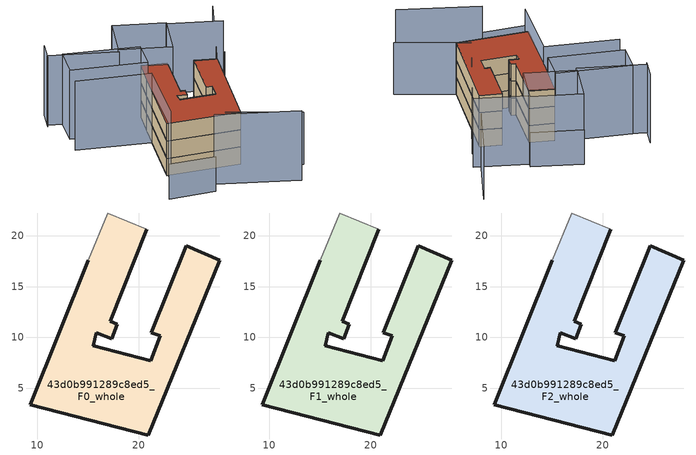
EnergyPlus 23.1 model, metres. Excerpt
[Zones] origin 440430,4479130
43d0b991289c8ed5_F0_whole
 floor ground (EU_floor_Construction): 20.95,0.39 27.99,17.58 24.65,19.02 21.24,10.43 22.11,10.14 21.18,7.71 15.53,9.17 15.79,10.45 17.33,9.86 17.9,11.32 17.16,11.58 20.78,20.65 16.96,22.25 15.03,17.61 9.29,3.37 z0
 wall outside (EU_wall_Construction): 20.78,20.65 17.16,11.58 17.9,11.32 17.33,9.86 15.79,10.45 15.53,9.17 21.18,7.71 22.11,10.14 21.24,10.43 24.65,19.02 27.99,17.58 20.95,0.39 9.29,3.37 15.03,17.61 z0:3
 wall adiabatic (EU_wall_Construction): 15.03,17.61 16.96,22.25 20.78,20.65 z0:3
43d0b991289c8ed5_F1_whole
 floor to 43d0b991289c8ed5_F0_whole (EU_floor_Construction): 20.94,0.39 27.99,17.58 24.65,19.02 21.24,10.43 22.11,10.14 21.18,7.71 15.53,9.17 15.79,10.45 17.33,9.86 17.9,11.32 17.16,11.58 20.78,20.65 16.95,22.25 15.03,17.61 9.29,3.37 z3
 wall outside (EU_wall_Construction): 20.78,20.65 17.16,11.58 17.9,11.32 17.33,9.86 15.79,10.45 15.53,9.17 21.18,7.71 22.11,10.14 21.24,10.43 24.65,19.02 27.99,17.58 20.95,0.39 9.29,3.37 15.03,17.61 z3:6
 wall adiabatic (EU_wall_Construction): 15.03,17.61 16.96,22.25 20.78,20.65 z3:6
43d0b991289c8ed5_F2_whole
 floor to 43d0b991289c8ed5_F1_whole (EU_floor_Construction): 20.94,0.39 27.99,17.58 24.65,19.02 21.24,10.43 22.11,10.14 21.18,7.71 15.53,9.17 15.79,10.45 17.33,9.86 17.9,11.32 17.16,11.58 20.78,20.65 16.95,22.25 15.03,17.61 9.29,3.37 z6
 wall outside (EU_wall_Construction): 20.78,20.65 17.16,11.58 17.9,11.32 17.33,9.86 15.79,10.45 15.53,9.17 21.18,7.71 22.11,10.14 21.24,10.43 24.65,19.02 27.99,17.58 20.95,0.39 9.29,3.37 15.03,17.61 z6:9
 wall adiabatic (EU_wall_Construction): 15.03,17.61 16.96,22.25 20.78,20.65 z6:9
 roof outside (EU_roof_Construction): 24.65,19.02 27.99,17.58 20.95,0.39 9.29,3.37 15.03,17.61 16.96,22.25 20.78,20.65 17.16,11.58 17.9,11.32 17.33,9.86 15.79,10.45 15.53,9.17 21.18,7.71 22.11,10.14 21.24,10.43 z9
shading: 13.81,-2.93 25.75,-9.37 / 2.29,18.43 13.62,14.1 / 13.62,14.1 8.88,1.7 / 4.99,31.06 3.27,27.48 / 13.5,23 3.47,27.96 / 32.65,22.92 24.78,26.86 / 13.7,23.64 17.34,30.91 / 17.34,30.91 24.92,27.12 / 24.92,27.12 21.28,19.85 / 21.28,19.85 13.7,23.64 / 15.16,17.56 3.65,21.98 / 3.65,21.98 5.6,27.05 / 5.6,27.05 17.1,22.64 / 17.1,22.64 15.16,17.56 z0:12; 5.24,-3.35 12.61,-5.15 / 25.18,27.66 17.62,31.47 z0:6; 29.06,-4.92 18.99,1.67 / 18.99,1.67 30.22,18.86 / 28.5,18.38 37.34,32.82 z0:9
[Building]
EU S2 Campaign: North Axis=0; Terrain=City; Solar Distribution=FullExterior
[Site:Location]
Madrid: Latitude=40.5; Longitude=-3.5; Time Zone=1; Elevation=609
[SizingPeriod:WeatherFileDays]
AnnualSizingPeriod: Begin Month=1; Begin Day of Month=1; End Month=12; End Day of Month=31; Day of Week for Start Day=Monday; Use Weather File Daylight Saving Period=No; Use Weather File Rain and Snow Indicators=No
[MATERIAL]
EU_InternalMass_Material: Roughness=MediumRough; Thickness=0.1; Conductivity=1; Density=1800; Specific Heat=900; Thermal Absorptance=0.9; Solar Absorptance=0.7; Visible Absorptance=0.7
[MATERIAL:NOMASS] Roughness=MediumRough; Thermal Absorptance=0.9; Solar Absorptance=0.7; Visible Absorptance=0.7
Name | Thermal Resistance
EU_wall_NoMass | 0.419739
EU_roof_NoMass | 0.352165
EU_floor_NoMass | 0.608284
[CONSTRUCTION]
EU_wall_Construction: EU_wall_NoMass
EU_roof_Construction: EU_roof_NoMass
EU_floor_Construction: EU_floor_NoMass
EU_InternalMass_Construction: EU_InternalMass_Material
[ZONE] Type=1; Multiplier=1; Ceiling Height=autocalculate; Volume=538.902; Floor Area=autocalculate; Part of Total Floor Area=Yes
43d0b991289c8ed5_F0_whole; 43d0b991289c8ed5_F1_whole; 43d0b991289c8ed5_F2_whole
[INTERNALMASS] Construction=EU_InternalMass_Construction; Surface Area=179.634
Name | Zone or ZoneList
43d0b991289c8ed5_F0_whole_EU_InternalMass | 43d0b991289c8ed5_F0_whole
43d0b991289c8ed5_F1_whole_EU_InternalMass | 43d0b991289c8ed5_F1_whole
43d0b991289c8ed5_F2_whole_EU_InternalMass | 43d0b991289c8ed5_F2_whole
[OTHEREQUIPMENT] Fuel Type=Electricity; Design Level Calculation Method=Watts/Area; Power per Zone Floor Area=1; Fraction Latent=0; Fraction Radiant=0; Fraction Lost=0; Carbon Dioxide Generation Rate=0; EndUse Subcategory=EU_Step8_InternalGains
Name | Zone or ZoneList or Space or SpaceList | Schedule
EU_Step8_InternalGain_43d0b991289c8ed5_F0_whole_f000 | 43d0b991289c8ed5_F0_whole | EU_Step8_GainSchedule_43d0b991289c8ed5_F0_whole_f000
EU_Step8_InternalGain_43d0b991289c8ed5_F1_whole_f000 | 43d0b991289c8ed5_F1_whole | EU_Step8_GainSchedule_43d0b991289c8ed5_F1_whole_f000
EU_Step8_InternalGain_43d0b991289c8ed5_F2_whole_f000 | 43d0b991289c8ed5_F2_whole | EU_Step8_GainSchedule_43d0b991289c8ed5_F2_whole_f000
[ZONEVENTILATION:DESIGNFLOWRATE] Schedule=EU_AlwaysOn; Design Flow Rate Calculation Method=AirChanges/Hour; Air Changes per Hour=0.703302; Ventilation Type=Natural; Fan Pressure Rise=0; Fan Total Efficiency=1; Constant Term Coefficient=1; Temperature Term Coefficient=0; Velocity Term Coefficient=0; Velocity Squared Term Coefficient=0; Minimum Indoor Temperature=-100; Maximum Indoor Temperature=100; Delta Temperature=-100; Minimum Outdoor Temperature=-100; Maximum Outdoor Temperature=100; Maximum Wind Speed=40
Name | Zone or ZoneList or Space or SpaceList
EU_ConstantAir_43d0b991289c8ed5_F0_whole | 43d0b991289c8ed5_F0_whole
EU_ConstantAir_43d0b991289c8ed5_F1_whole | 43d0b991289c8ed5_F1_whole
EU_ConstantAir_43d0b991289c8ed5_F2_whole | 43d0b991289c8ed5_F2_whole
[HVACTEMPLATE:THERMOSTAT] Constant Heating Setpoint=20; Constant Cooling Setpoint=50
EU_HeatOnly_43d0b991289c8ed5_F0_whole; EU_HeatOnly_43d0b991289c8ed5_F1_whole; EU_HeatOnly_43d0b991289c8ed5_F2_whole
[HVACTEMPLATE:ZONE:IDEALLOADSAIRSYSTEM] System Availability Schedule=EU_AlwaysOn; Maximum Heating Supply Air Temperature=50; Minimum Cooling Supply Air Temperature=13; Maximum Heating Supply Air Humidity Ratio=0.0156; Minimum Cooling Supply Air Humidity Ratio=0.0077; Heating Limit=NoLimit; Cooling Limit=NoLimit; Heating Availability Schedule=EU_AlwaysOn; Cooling Availability Schedule=EU_CoolingOff; Dehumidification Control Type=ConstantSensibleHeatRatio; Cooling Sensible Heat Ratio=0.7; Dehumidification Setpoint=60; Humidification Control Type=None; Humidification Setpoint=30; Outdoor Air Method=None; Outdoor Air Flow Rate per Person=0.00944; Outdoor Air Flow Rate per Zone Floor Area=0; Outdoor Air Flow Rate per Zone=0; Demand Controlled Ventilation Type=None; Outdoor Air Economizer Type=NoEconomizer; Heat Recovery Type=None; Sensible Heat Recovery Effectiveness=0.7; Latent Heat Recovery Effectiveness=0.65
Name | Template Thermostat
43d0b991289c8ed5_F0_whole | EU_HeatOnly_43d0b991289c8ed5_F0_whole
43d0b991289c8ed5_F1_whole | EU_HeatOnly_43d0b991289c8ed5_F1_whole
43d0b991289c8ed5_F2_whole | EU_HeatOnly_43d0b991289c8ed5_F2_whole
[SIZING:ZONE] Zone Cooling Design Supply Air Temperature Input Method=SupplyAirTemperature; Zone Cooling Design Supply Air Temperature=13; Zone Heating Design Supply Air Temperature Input Method=SupplyAirTemperature; Zone Heating Design Supply Air Temperature=50; Zone Cooling Design Supply Air Humidity Ratio=0.008; Zone Heating Design Supply Air Humidity Ratio=0.008; Cooling Design Air Flow Method=DesignDay; Cooling Design Air Flow Rate=0; Cooling Minimum Air Flow per Zone Floor Area=0.000762; Cooling Minimum Air Flow=0; Cooling Minimum Air Flow Fraction=0.2; Heating Design Air Flow Method=DesignDay; Heating Design Air Flow Rate=0; Heating Maximum Air Flow per Zone Floor Area=0.002032; Heating Maximum Air Flow=0.141576; Heating Maximum Air Flow Fraction=0.3; Account for Dedicated Outdoor Air System=No; Dedicated Outdoor Air System Control Strategy=NeutralSupplyAir; Dedicated Outdoor Air Low Setpoint Temperature for Design=autosize; Dedicated Outdoor Air High Setpoint Temperature for Design=autosize; Zone Load Sizing Method=Sensible Load Only No Latent Load; Zone Latent Cooling Design Supply Air Humidity Ratio Input Method=HumidityRatioDifference; Zone Cooling Design Supply Air Humidity Ratio Difference=0.005; Zone Latent Heating Design Supply Air Humidity Ratio Input Method=HumidityRatioDifference; Zone Humidification Design Supply Air Humidity Ratio Difference=0.005
43d0b991289c8ed5_F0_whole; 43d0b991289c8ed5_F1_whole; 43d0b991289c8ed5_F2_whole
[SCHEDULE:CONSTANT]
Name | Hourly Value
EU_AlwaysOn | 1
EU_CoolingOff | 0
[SCHEDULE:FILE] Column Number=1; Rows to Skip at Top=0; Number of Hours of Data=8760; Column Separator=Comma; Interpolate to Timestep=No; Minutes per Item=60; Adjust Schedule for Daylight Savings=Yes
Name | File
EU_Step8_GainSchedule_43d0b991289c8ed5_F0_whole_f000 | ../../schedules/43d0b991289c8ed5/43d0b991289c8ed5_F0_whole_f000_gain.csv
EU_Step8_GainSchedule_43d0b991289c8ed5_F1_whole_f000 | ../../schedules/43d0b991289c8ed5/43d0b991289c8ed5_F1_whole_f000_gain.csv
EU_Step8_GainSchedule_43d0b991289c8ed5_F2_whole_f000 | ../../schedules/43d0b991289c8ed5/43d0b991289c8ed5_F2_whole_f000_gain.csv
